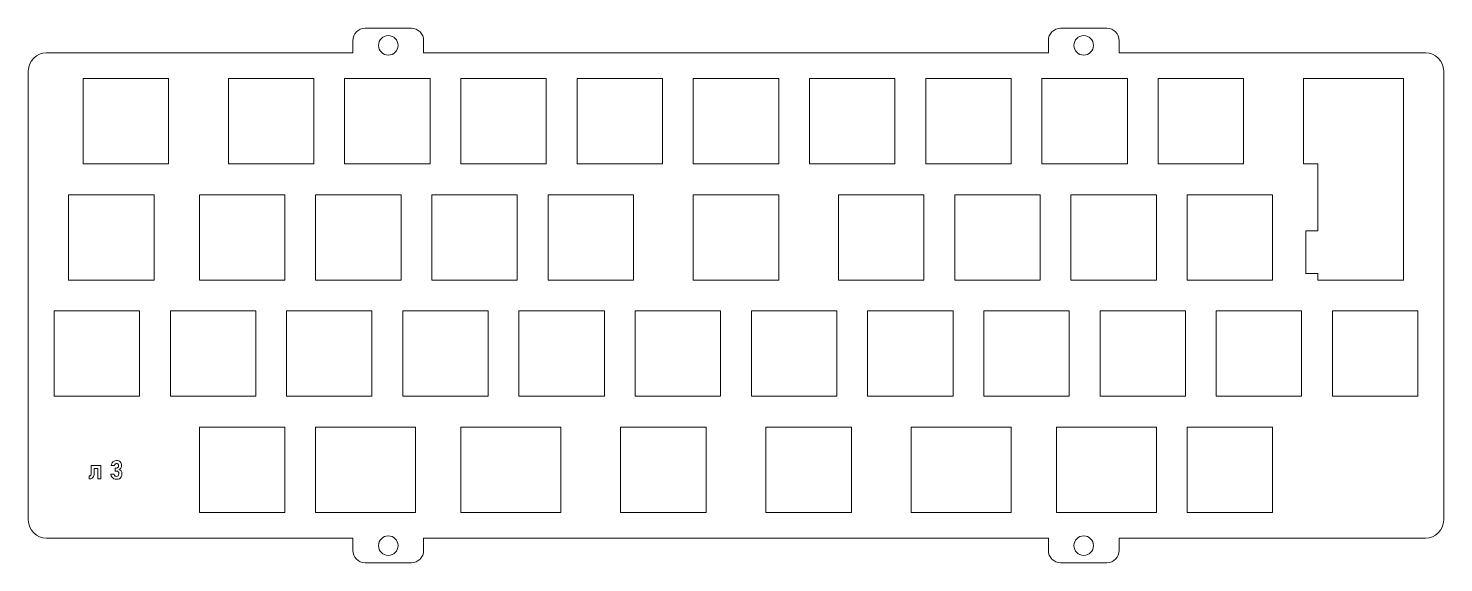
# Model space of a CAD drawing. Header units: millimetres. Extents: x -116 to 116, y -44 to 44.
import ezdxf

# ---------------------------------------------------------------- set-up
doc = ezdxf.new("R2010")
doc.units = ezdxf.units.MM
doc.layers.get('0').update_dxf_attribs({"lineweight": 0})

msp = doc.modelspace()

# ---------------------------------------------------------------- linework, layer by layer
for p, q in [((-62.8, 39.8), (-62.8, 41.8)), ((-60.8, 43.8), (-53.2, 43.8)), ((-51.2, 39.8), (-51.2, 41.8)), ((51.2, 39.8), (51.2, 41.8)), ((53.2, 43.8), (60.8, 43.8)), ((62.8, 39.8), (62.8, 41.8)), ((-113, 39.8), (-62.95, 39.8)), ((-62.95, 39.8), (-62.8, 39.8)), ((-51.2, 39.8), (51.2, 39.8)), ((62.8, 39.8), (62.95, 39.8)), ((62.95, 39.8), (113, 39.8)), ((-116, -36.8), (-116, 36.8)), ((-93.01, 35.58), (-107.01, 35.58)), ((-107.01, 35.58), (-107.01, 21.57)), ((-93.01, 21.57), (-93.01, 35.58)), ((-69.2, 35.58), (-83.2, 35.58)), ((-83.2, 35.58), (-83.2, 21.57)), ((-69.2, 21.57), (-69.2, 35.58)), ((-50.15, 35.58), (-64.15, 35.58)), ((-64.15, 35.58), (-64.15, 21.57)), ((-50.15, 21.57), (-50.15, 35.58)), ((-31.1, 35.58), (-45.1, 35.58)), ((-45.1, 35.58), (-45.1, 21.57)), ((-31.1, 21.57), (-31.1, 35.58)), ((-12.05, 35.58), (-26.05, 35.58)), ((-26.05, 35.58), (-26.05, 21.57)), ((-12.05, 21.57), (-12.05, 35.58)), ((7, 35.58), (-7, 35.58)), ((-7, 35.58), (-7, 21.57)), ((7, 21.57), (7, 35.58)), ((26.05, 35.58), (12.05, 35.58)), ((12.05, 35.58), (12.05, 21.57)), ((26.05, 21.57), (26.05, 35.58)), ((45.1, 35.58), (31.1, 35.58)), ((31.1, 35.58), (31.1, 21.57)), ((45.1, 21.57), (45.1, 35.58)), ((64.15, 35.58), (50.15, 35.58)), ((50.15, 35.58), (50.15, 21.57)), ((64.15, 21.57), (64.15, 35.58)), ((83.2, 35.58), (69.2, 35.58)), ((69.2, 35.58), (69.2, 21.57)), ((83.2, 21.57), (83.2, 35.58)), ((93.01, 35.58), (109.39, 35.58)), ((93.01, 21.57), (93.01, 35.58)), ((109.39, 2.52), (109.39, 35.58)), ((116, -36.8), (116, 36.8)), ((-107.01, 21.57), (-93.01, 21.57)), ((-83.2, 21.57), (-69.2, 21.57)), ((-64.15, 21.57), (-50.15, 21.57)), ((-45.1, 21.57), (-31.1, 21.57)), ((-26.05, 21.57), (-12.05, 21.57)), ((-7, 21.57), (7, 21.57)), ((12.05, 21.57), (26.05, 21.57)), ((31.1, 21.57), (45.1, 21.57)), ((50.15, 21.57), (64.15, 21.57)), ((69.2, 21.57), (83.2, 21.57)), ((93.01, 21.57), (95.39, 21.57)), ((95.39, 10.61), (95.39, 21.57)), ((-95.39, 16.52), (-109.39, 16.52)), ((-109.39, 16.52), (-109.39, 2.52)), ((-95.39, 2.52), (-95.39, 16.52)), ((-73.96, 16.52), (-87.96, 16.52)), ((-87.96, 16.52), (-87.96, 2.52)), ((-73.96, 2.52), (-73.96, 16.52)), ((-54.91, 16.52), (-68.91, 16.52)), ((-68.91, 16.52), (-68.91, 2.52)), ((-54.91, 2.52), (-54.91, 16.52)), ((-35.86, 16.52), (-49.86, 16.52)), ((-49.86, 16.52), (-49.86, 2.52)), ((-35.86, 2.52), (-35.86, 16.52)), ((-16.81, 16.52), (-30.81, 16.52)), ((-30.81, 16.52), (-30.81, 2.52)), ((-16.81, 2.52), (-16.81, 16.52)), ((7, 16.52), (-7, 16.52)), ((-7, 16.52), (-7, 2.52)), ((7, 2.52), (7, 16.52)), ((30.81, 16.52), (16.81, 16.52)), ((16.81, 16.52), (16.81, 2.52)), ((30.81, 2.52), (30.81, 16.52)), ((49.86, 16.52), (35.86, 16.52)), ((35.86, 16.52), (35.86, 2.52)), ((49.86, 2.52), (49.86, 16.52)), ((68.91, 16.52), (54.91, 16.52)), ((54.91, 16.52), (54.91, 2.52)), ((68.91, 2.52), (68.91, 16.52)), ((87.96, 16.52), (73.96, 16.52)), ((73.96, 16.52), (73.96, 2.52)), ((87.96, 2.52), (87.96, 16.52)), ((93.39, 10.61), (95.39, 10.61)), ((93.39, 3.61), (93.39, 10.61)), ((-109.39, 2.52), (-95.39, 2.52)), ((-87.96, 2.52), (-73.96, 2.52)), ((-68.91, 2.52), (-54.91, 2.52)), ((-49.86, 2.52), (-35.86, 2.52)), ((-30.81, 2.52), (-16.81, 2.52)), ((-7, 2.52), (7, 2.52)), ((16.81, 2.52), (30.81, 2.52)), ((35.86, 2.52), (49.86, 2.52)), ((54.91, 2.52), (68.91, 2.52)), ((73.96, 2.52), (87.96, 2.52)), ((95.39, 3.61), (93.39, 3.61)), ((95.39, 2.52), (95.39, 3.61)), ((95.39, 2.52), (109.39, 2.52)), ((-97.77, -2.52), (-111.78, -2.52)), ((-111.78, -2.52), (-111.78, -16.52)), ((-97.77, -16.52), (-97.77, -2.52)), ((-78.72, -2.52), (-92.72, -2.52)), ((-92.72, -2.52), (-92.72, -16.52)), ((-78.72, -16.52), (-78.72, -2.52)), ((-59.67, -2.52), (-73.67, -2.52)), ((-73.67, -2.52), (-73.67, -16.52)), ((-59.67, -16.52), (-59.67, -2.52)), ((-40.62, -2.52), (-54.62, -2.52)), ((-54.62, -2.52), (-54.62, -16.52)), ((-40.62, -16.52), (-40.62, -2.52)), ((-21.58, -2.52), (-35.58, -2.52)), ((-35.58, -2.52), (-35.58, -16.52)), ((-21.58, -16.52), (-21.58, -2.52)), ((-2.52, -2.52), (-16.52, -2.52)), ((-16.52, -2.52), (-16.52, -16.52)), ((-2.52, -16.52), (-2.52, -2.52)), ((16.52, -2.52), (2.52, -2.52)), ((2.52, -2.52), (2.52, -16.52)), ((16.52, -16.52), (16.52, -2.52)), ((35.58, -2.52), (21.57, -2.52)), ((21.57, -2.52), (21.57, -16.52)), ((35.58, -16.52), (35.58, -2.52)), ((54.62, -2.52), (40.62, -2.52)), ((40.62, -2.52), (40.62, -16.52)), ((54.62, -16.52), (54.62, -2.52)), ((73.67, -2.52), (59.67, -2.52)), ((59.67, -2.52), (59.67, -16.52)), ((73.67, -16.52), (73.67, -2.52)), ((92.72, -2.52), (78.72, -2.52)), ((78.72, -2.52), (78.72, -16.52)), ((92.72, -16.52), (92.72, -2.52)), ((111.78, -2.52), (97.77, -2.52)), ((97.77, -2.52), (97.77, -16.52)), ((111.78, -16.52), (111.78, -2.52)), ((-111.78, -16.52), (-97.77, -16.52)), ((-92.72, -16.52), (-78.72, -16.52)), ((-73.67, -16.52), (-59.67, -16.52)), ((-54.62, -16.52), (-40.62, -16.52)), ((-35.58, -16.52), (-21.58, -16.52)), ((-16.52, -16.52), (-2.52, -16.52)), ((2.52, -16.52), (16.52, -16.52)), ((21.57, -16.52), (35.58, -16.52)), ((40.62, -16.52), (54.62, -16.52)), ((59.67, -16.52), (73.67, -16.52)), ((78.72, -16.52), (92.72, -16.52)), ((97.77, -16.52), (111.78, -16.52)), ((-73.96, -21.58), (-87.96, -21.58)), ((-87.96, -21.58), (-87.96, -35.58)), ((-73.96, -35.58), (-73.96, -21.58)), ((-68.91, -21.58), (-52.53, -21.58)), ((-68.91, -35.58), (-68.91, -21.58)), ((-52.53, -21.58), (-52.53, -35.58)), ((-45.1, -21.58), (-28.72, -21.58)), ((-45.1, -35.58), (-45.1, -21.58)), ((-28.72, -21.58), (-28.72, -35.58)), ((-4.91, -21.58), (-18.91, -21.58)), ((-18.91, -21.58), (-18.91, -35.58)), ((-4.91, -35.58), (-4.91, -21.58)), ((18.91, -21.58), (4.91, -21.58)), ((4.91, -21.58), (4.91, -35.58)), ((18.91, -35.58), (18.91, -21.58)), ((45.1, -21.58), (28.72, -21.58)), ((28.72, -21.58), (28.72, -35.58)), ((45.1, -35.58), (45.1, -21.58)), ((68.91, -21.58), (52.53, -21.58)), ((52.53, -21.58), (52.53, -35.58)), ((68.91, -35.58), (68.91, -21.58)), ((87.96, -21.58), (73.96, -21.58)), ((73.96, -21.58), (73.96, -35.58)), ((87.96, -35.58), (87.96, -21.58)), ((-106, -30.05), (-106, -29.58)), ((-105.96, -30.05), (-106, -30.05)), ((-105.68, -29.13), (-105.68, -27.89)), ((-105.68, -27.89), (-105.21, -27.89)), ((-105.4, -27.89), (-104.32, -27.89)), ((-105.21, -28.36), (-105.21, -29.18)), ((-104.59, -28.36), (-105.21, -28.36)), ((-104.59, -27.89), (-104.1, -27.89)), ((-104.59, -30.03), (-104.59, -28.36)), ((-104.1, -30.03), (-104.59, -30.03)), ((-104.1, -27.89), (-104.1, -30.03)), ((-87.96, -35.58), (-73.96, -35.58)), ((-52.53, -35.58), (-68.91, -35.58)), ((-28.72, -35.58), (-45.1, -35.58)), ((-18.91, -35.58), (-4.91, -35.58)), ((4.91, -35.58), (18.91, -35.58)), ((28.72, -35.58), (45.1, -35.58)), ((52.53, -35.58), (68.91, -35.58)), ((73.96, -35.58), (87.96, -35.58)), ((-113, -39.8), (-62.95, -39.8)), ((-62.95, -39.8), (-62.8, -39.8)), ((-62.8, -41.8), (-62.8, -39.8)), ((-51.2, -41.8), (-51.2, -39.8)), ((-51.2, -39.8), (51.2, -39.8)), ((51.2, -41.8), (51.2, -39.8)), ((62.8, -41.8), (62.8, -39.8)), ((62.8, -39.8), (62.95, -39.8)), ((62.95, -39.8), (113, -39.8)), ((-60.8, -43.8), (-53.2, -43.8)), ((53.2, -43.8), (60.8, -43.8))]:
    msp.add_line(p, q)
at = {"flags": 128}
msp.add_lwpolyline([(-101.53, -30.12, -0.112063), (-101.99, -30.03, -0.138649), (-102.31, -29.75, -0.1264), (-102.46, -29.31), (-101.95, -29.31, 0.122788), (-101.88, -29.5, 0.134858), (-101.75, -29.61, 0.107718), (-101.56, -29.65, 0.20415), (-101.27, -29.55, 0.204633), (-101.17, -29.26), (-101.17, -29.18, 0.175956), (-101.26, -28.88, 0.233538), (-101.52, -28.77), (-101.75, -28.77), (-101.75, -28.29), (-101.52, -28.29, 0.232831), (-101.3, -28.2, 0.176873), (-101.22, -27.94), (-101.22, -27.87, 0.200141), (-101.3, -27.62, 0.208058), (-101.54, -27.54, 0.123702), (-101.7, -27.58, 0.132254), (-101.83, -27.7, 0.093384), (-101.9, -27.89), (-102.41, -27.89, -0.11049), (-102.26, -27.44, -0.135151), (-101.95, -27.16, -0.121796), (-101.53, -27.06, -0.195785), (-100.92, -27.26, -0.212621), (-100.71, -27.84), (-100.71, -27.91, -0.158265), (-100.82, -28.29, -0.155723), (-101.14, -28.53, -0.194887), (-100.78, -28.76, -0.15487), (-100.66, -29.23), (-100.66, -29.3, -0.127297), (-100.76, -29.74, -0.156406), (-101.06, -30.03, -0.116177)], format="xyb", close=True, dxfattribs=at)
for centre in [(-57, 41), (57, 41), (-57, -41), (57, -41)]:
    msp.add_circle(centre, 1.6)
for centre, radius, start, end in [((-60.8, 41.8), 2, 90, 180), ((-53.2, 41.8), 2, 0, 90), ((53.2, 41.8), 2, 90, 180), ((60.8, 41.8), 2, 0, 90), ((-113, 36.8), 3, 90, 180), ((113, 36.8), 3, 0, 90), ((-105.99, -29.31), 0.27, 267.7914, 325.9429), ((-105.94, -29.28), 0.772, 268.357, 299.8523), ((-106.25, -29.16), 0.572, 328.4554, 3.3887), ((-105.89, -29.4), 0.646, 301.396, 336.7144), ((-106.34, -29.21), 1.13, 337.2442, 1.5469), ((-113, -36.8), 3, 180, 270), ((113, -36.8), 3, 270, 0), ((-60.8, -41.8), 2, 180, 270), ((-53.2, -41.8), 2, 270, 0), ((53.2, -41.8), 2, 180, 270), ((60.8, -41.8), 2, 270, 0)]:
    msp.add_arc(centre, radius, start, end)

doc.saveas('drawing.dxf')
